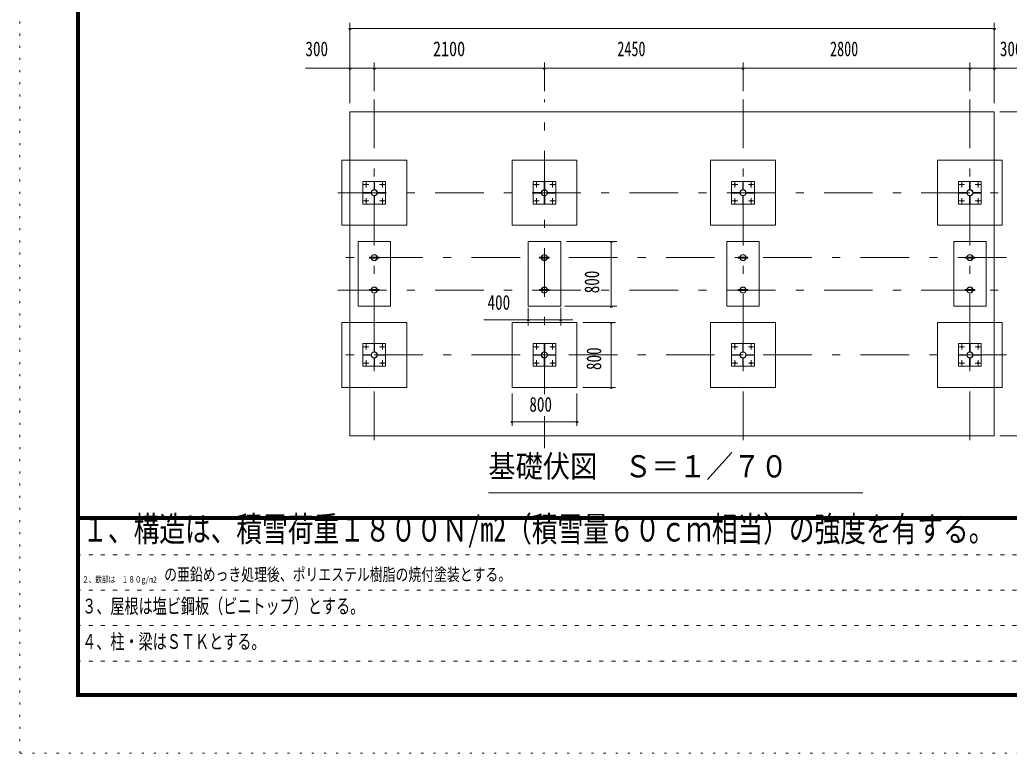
# Model space of a CAD drawing. Units: millimetres, scale not verified, with parts at other scales. Extents: x -32469 to 32469, y -14700 to 14700.
# Drawn here: x -9111 to 3098, y -14700 to -5654 of the extents above; entities that cross this region are included whole.
import ezdxf
from ezdxf.enums import TextEntityAlignment as Align

# ---------------------------------------------------------------- set-up
doc = ezdxf.new("R2010")
doc.units = ezdxf.units.MM
doc.header["$LTSCALE"] = 50
for name, pattern in [('USER1', [3, 1, -2]), ('USER3', [24, 12, -5, 2, -5]), ('USER4', [3, 0.5, -2.5])]:
    doc.linetypes.add(name, pattern=pattern)
doc.layers.add('0-1_0-F', color=7, linetype='Continuous')
for name, color, linetype, lineweight in [('0-2_1-0BOLD', 7, 'Continuous', 18), ('0-3_1-2CENTER', 3, 'USER3', 18), ('0-5_1-5DIM', 3, 'Continuous', 18), ('0-C_F-F', 5, 'Continuous', 18), ('0-D_F-E_J_ADD', 3, 'USER4', 18)]:
    doc.layers.add(name, color=color, linetype=linetype, lineweight=lineweight)
doc.styles.add('ＭＳ ゴシック', font='')
doc.styles.get('ＭＳ ゴシック').set_extended_font_data('MS Gothic')

msp = doc.modelspace()

# ---------------------------------------------------------------- linework, layer by layer
at = {"layer": '0-2_1-0BOLD'}
for p, q in [((-4795.09, -7790.46), (-4795.09, -7784.46)), ((-4739.94, -7729.31), (-4733.94, -7729.31)), ((-4678.79, -7784.46), (-4678.79, -7790.46)), ((-2695.08, -7790.46), (-2695.08, -7784.46)), ((-2639.93, -7729.31), (-2633.93, -7729.31)), ((-2578.78, -7784.46), (-2578.78, -7790.46)), ((-245.08, -7790.46), (-245.08, -7784.46)), ((-189.93, -7729.31), (-183.93, -7729.31)), ((-128.79, -7784.46), (-128.79, -7790.46)), ((2554.92, -7790.46), (2554.92, -7784.46)), ((2610.07, -7729.31), (2616.07, -7729.31)), ((2671.21, -7784.46), (2671.21, -7790.46)), ((-4733.94, -7845.61), (-4739.94, -7845.61)), ((-2633.94, -7845.61), (-2639.94, -7845.61)), ((-183.94, -7845.61), (-189.94, -7845.61)), ((2616.06, -7845.61), (2610.06, -7845.61)), ((2813.07, -8787.46), (2813.07, -8387.46)), ((-4774.61, -8593.46), (-4796.94, -8593.46)), ((-4771.77, -8581.46), (-4702.1, -8581.46)), ((-4702.1, -8593.46), (-4771.77, -8593.46)), ((-2674.61, -8593.46), (-2696.93, -8593.46)), ((-2671.77, -8581.46), (-2602.1, -8581.46)), ((-2602.1, -8593.46), (-2671.77, -8593.46)), ((-224.61, -8593.46), (-246.94, -8593.46)), ((-221.77, -8581.46), (-152.1, -8581.46)), ((-152.1, -8593.46), (-221.77, -8593.46)), ((2578.23, -8581.46), (2647.9, -8581.46)), ((2647.9, -8593.46), (2578.23, -8593.46)), ((2650.74, -8581.46), (2673.07, -8581.46)), ((-4936.94, -8787.46), (-4936.94, -9187.46)), ((-2836.94, -8787.46), (-2836.94, -9187.46)), ((-386.94, -8787.46), (-386.94, -9187.46)), ((-4774.61, -8993.46), (-4796.94, -8993.46)), ((-4771.77, -8981.46), (-4702.1, -8981.46)), ((-4702.1, -8993.46), (-4771.77, -8993.46)), ((-2674.61, -8993.46), (-2696.93, -8993.46)), ((-2671.77, -8981.46), (-2602.1, -8981.46)), ((-2602.1, -8993.46), (-2671.77, -8993.46)), ((-224.61, -8993.46), (-246.94, -8993.46)), ((-221.77, -8981.46), (-152.1, -8981.46)), ((-152.1, -8993.46), (-221.77, -8993.46)), ((2578.23, -8981.46), (2647.9, -8981.46)), ((2647.9, -8993.46), (2578.23, -8993.46)), ((2650.74, -8981.46), (2673.07, -8981.46)), ((-4739.94, -9729.31), (-4733.94, -9729.31)), ((-2639.93, -9729.31), (-2633.93, -9729.31)), ((-189.93, -9729.31), (-183.93, -9729.31)), ((2610.07, -9729.31), (2616.07, -9729.31)), ((-4795.09, -9790.46), (-4795.09, -9784.46)), ((-4733.94, -9845.61), (-4739.94, -9845.61)), ((-4678.79, -9784.46), (-4678.79, -9790.46)), ((-2695.08, -9790.46), (-2695.08, -9784.46)), ((-2633.94, -9845.61), (-2639.94, -9845.61)), ((-2578.78, -9784.46), (-2578.78, -9790.46)), ((-245.08, -9790.46), (-245.08, -9784.46)), ((-183.94, -9845.61), (-189.94, -9845.61)), ((-128.79, -9784.46), (-128.79, -9790.46)), ((2554.92, -9790.46), (2554.92, -9784.46)), ((2616.06, -9845.61), (2610.06, -9845.61)), ((2671.21, -9784.46), (2671.21, -9790.46))]:
    msp.add_line(p, q, dxfattribs=at)
for points in [[(-5036.93, -6787.46), (2913.06, -6787.46), (2913.06, -10787.46), (-5036.93, -10787.46)], [(-4336.94, -8187.46), (-4336.94, -7387.46), (-5136.94, -7387.46), (-5136.94, -8187.46)], [(-2236.94, -8187.46), (-2236.94, -7387.46), (-3036.93, -7387.46), (-3036.93, -8187.46)], [(213.06, -8187.46), (213.06, -7387.46), (-586.93, -7387.46), (-586.93, -8187.46)], [(3013.06, -8187.46), (3013.06, -7387.46), (2213.07, -7387.46), (2213.07, -8187.46)], [(-4876.94, -7927.46), (-4876.94, -7647.46), (-4596.94, -7647.46), (-4596.94, -7927.46)], [(-4739.94, -7749.31), (-4733.94, -7749.31), (-4733.94, -7649.31), (-4739.94, -7649.31)], [(-2776.93, -7927.46), (-2776.93, -7647.46), (-2496.93, -7647.46), (-2496.93, -7927.46)], [(-2639.93, -7749.31), (-2633.93, -7749.31), (-2633.93, -7649.31), (-2639.93, -7649.31)], [(-326.94, -7927.46), (-326.94, -7647.46), (-46.93, -7647.46), (-46.93, -7927.46)], [(-189.93, -7749.31), (-183.93, -7749.31), (-183.93, -7649.31), (-189.93, -7649.31)], [(2473.06, -7927.46), (2473.06, -7647.46), (2753.07, -7647.46), (2753.07, -7927.46)], [(2610.07, -7749.31), (2616.07, -7749.31), (2616.07, -7649.31), (2610.07, -7649.31)], [(-4875.09, -7790.46), (-4875.09, -7784.46), (-4775.09, -7784.46), (-4775.09, -7790.46)], [(-4698.79, -7784.46), (-4698.79, -7790.46), (-4598.79, -7790.46), (-4598.79, -7784.46)], [(-2775.08, -7790.46), (-2775.08, -7784.46), (-2675.08, -7784.46), (-2675.08, -7790.46)], [(-2598.78, -7784.46), (-2598.78, -7790.46), (-2498.79, -7790.46), (-2498.79, -7784.46)], [(-325.08, -7790.46), (-325.08, -7784.46), (-225.08, -7784.46), (-225.08, -7790.46)], [(-148.79, -7784.46), (-148.79, -7790.46), (-48.79, -7790.46), (-48.79, -7784.46)], [(2474.92, -7790.46), (2474.92, -7784.46), (2574.92, -7784.46), (2574.92, -7790.46)], [(2651.21, -7784.46), (2651.21, -7790.46), (2751.21, -7790.46), (2751.21, -7784.46)], [(-4733.94, -7825.61), (-4733.94, -7925.61), (-4739.94, -7925.61), (-4739.94, -7825.61)], [(-2633.94, -7825.61), (-2633.94, -7925.61), (-2639.94, -7925.61), (-2639.94, -7825.61)], [(-183.94, -7825.61), (-183.94, -7925.61), (-189.94, -7925.61), (-189.94, -7825.61)], [(2616.06, -7825.61), (2616.06, -7925.61), (2610.06, -7925.61), (2610.06, -7825.61)], [(-4336.94, -10187.46), (-4336.94, -9387.46), (-5136.94, -9387.46), (-5136.94, -10187.46)], [(-2236.94, -10187.46), (-2236.94, -9387.46), (-3036.93, -9387.46), (-3036.93, -10187.46)], [(213.06, -10187.46), (213.06, -9387.46), (-586.93, -9387.46), (-586.93, -10187.46)], [(3013.06, -10187.46), (3013.06, -9387.46), (2213.07, -9387.46), (2213.07, -10187.46)], [(-4876.94, -9927.46), (-4876.94, -9647.46), (-4596.94, -9647.46), (-4596.94, -9927.46)], [(-4739.94, -9749.31), (-4733.94, -9749.31), (-4733.94, -9649.31), (-4739.94, -9649.31)], [(-2776.93, -9927.46), (-2776.93, -9647.46), (-2496.93, -9647.46), (-2496.93, -9927.46)], [(-2639.93, -9749.31), (-2633.93, -9749.31), (-2633.93, -9649.31), (-2639.93, -9649.31)], [(-326.94, -9927.46), (-326.94, -9647.46), (-46.93, -9647.46), (-46.93, -9927.46)], [(-189.93, -9749.31), (-183.93, -9749.31), (-183.93, -9649.31), (-189.93, -9649.31)], [(2473.06, -9927.46), (2473.06, -9647.46), (2753.07, -9647.46), (2753.07, -9927.46)], [(2610.07, -9749.31), (2616.07, -9749.31), (2616.07, -9649.31), (2610.07, -9649.31)], [(-4875.09, -9790.46), (-4875.09, -9784.46), (-4775.09, -9784.46), (-4775.09, -9790.46)], [(-4733.94, -9825.61), (-4733.94, -9925.61), (-4739.94, -9925.61), (-4739.94, -9825.61)], [(-4698.79, -9784.46), (-4698.79, -9790.46), (-4598.79, -9790.46), (-4598.79, -9784.46)], [(-2775.08, -9790.46), (-2775.08, -9784.46), (-2675.08, -9784.46), (-2675.08, -9790.46)], [(-2633.94, -9825.61), (-2633.94, -9925.61), (-2639.94, -9925.61), (-2639.94, -9825.61)], [(-2598.78, -9784.46), (-2598.78, -9790.46), (-2498.79, -9790.46), (-2498.79, -9784.46)], [(-325.08, -9790.46), (-325.08, -9784.46), (-225.08, -9784.46), (-225.08, -9790.46)], [(-183.94, -9825.61), (-183.94, -9925.61), (-189.94, -9925.61), (-189.94, -9825.61)], [(-148.79, -9784.46), (-148.79, -9790.46), (-48.79, -9790.46), (-48.79, -9784.46)], [(2474.92, -9790.46), (2474.92, -9784.46), (2574.92, -9784.46), (2574.92, -9790.46)], [(2616.06, -9825.61), (2616.06, -9925.61), (2610.06, -9925.61), (2610.06, -9825.61)], [(2651.21, -9784.46), (2651.21, -9790.46), (2751.21, -9790.46), (2751.21, -9784.46)]]:
    msp.add_lwpolyline(points, close=True, dxfattribs=at)
for points in [[(-4536.94, -8787.46), (-4536.94, -8387.46), (-4936.94, -8387.46), (-4936.94, -8787.46)], [(-2436.93, -8787.46), (-2436.93, -8387.46), (-2836.94, -8387.46), (-2836.94, -8787.46)], [(13.07, -8787.46), (13.07, -8387.46), (-386.94, -8387.46), (-386.94, -8787.46)], [(2813.07, -8387.46), (2413.06, -8387.46), (2413.06, -8787.46)], [(-4796.94, -8593.46), (-4796.94, -8581.46), (-4774.61, -8581.46)], [(-4699.26, -8581.46), (-4676.94, -8581.46), (-4676.94, -8593.46), (-4699.26, -8593.46)], [(-2696.93, -8593.46), (-2696.93, -8581.46), (-2674.61, -8581.46)], [(-2599.26, -8581.46), (-2576.93, -8581.46), (-2576.93, -8593.46), (-2599.26, -8593.46)], [(-246.94, -8593.46), (-246.94, -8581.46), (-224.61, -8581.46)], [(-149.26, -8581.46), (-126.94, -8581.46), (-126.94, -8593.46), (-149.26, -8593.46)], [(2575.39, -8593.46), (2553.07, -8593.46), (2553.07, -8581.46), (2575.39, -8581.46)], [(2673.07, -8581.46), (2673.07, -8593.46), (2650.74, -8593.46)], [(-4936.94, -9187.46), (-4536.94, -9187.46), (-4536.94, -8787.46)], [(-2836.94, -9187.46), (-2436.93, -9187.46), (-2436.93, -8787.46)], [(-386.94, -9187.46), (13.07, -9187.46), (13.07, -8787.46)], [(2413.06, -8787.46), (2413.06, -9187.46), (2813.07, -9187.46), (2813.07, -8787.46)], [(-4796.94, -8993.46), (-4796.94, -8981.46), (-4774.61, -8981.46)], [(-4699.26, -8981.46), (-4676.94, -8981.46), (-4676.94, -8993.46), (-4699.26, -8993.46)], [(-2696.93, -8993.46), (-2696.93, -8981.46), (-2674.61, -8981.46)], [(-2599.26, -8981.46), (-2576.93, -8981.46), (-2576.93, -8993.46), (-2599.26, -8993.46)], [(-246.94, -8993.46), (-246.94, -8981.46), (-224.61, -8981.46)], [(-149.26, -8981.46), (-126.94, -8981.46), (-126.94, -8993.46), (-149.26, -8993.46)], [(2575.39, -8993.46), (2553.07, -8993.46), (2553.07, -8981.46), (2575.39, -8981.46)], [(2673.07, -8981.46), (2673.07, -8993.46), (2650.74, -8993.46)]]:
    msp.add_lwpolyline(points, dxfattribs=at)
for centre, radius in [((-4836.94, -7687.46), 8), ((-4636.94, -7687.46), 8), ((-2736.93, -7687.46), 8), ((-2536.94, -7687.46), 8), ((-286.93, -7687.46), 8), ((-86.94, -7687.46), 8), ((2513.07, -7687.46), 8), ((2713.06, -7687.46), 8), ((-4736.94, -7787.46), 38.15), ((-4736.94, -7787.46), 35.35), ((-2636.93, -7787.46), 38.15), ((-2636.93, -7787.46), 35.35), ((-186.94, -7787.46), 38.15), ((-186.94, -7787.46), 35.35), ((2613.07, -7787.46), 38.15), ((2613.07, -7787.46), 35.35), ((-4836.94, -7887.46), 8), ((-4636.94, -7887.46), 8), ((-2736.93, -7887.46), 8), ((-2536.94, -7887.46), 8), ((-286.93, -7887.46), 8), ((-86.94, -7887.46), 8), ((2513.07, -7887.46), 8), ((2713.06, -7887.46), 8), ((-4736.94, -8587.46), 38.15), ((-4736.94, -8587.46), 35.35), ((-2636.93, -8587.46), 38.15), ((-2636.93, -8587.46), 35.35), ((-186.94, -8587.46), 38.15), ((-186.94, -8587.46), 35.35), ((2613.07, -8587.46), 38.15), ((2613.07, -8587.46), 35.35), ((-4736.94, -8987.46), 38.15), ((-4736.94, -8987.46), 35.35), ((-2636.93, -8987.46), 38.15), ((-2636.93, -8987.46), 35.35), ((-186.94, -8987.46), 38.15), ((-186.94, -8987.46), 35.35), ((2613.07, -8987.46), 38.15), ((2613.07, -8987.46), 35.35), ((-4836.94, -9687.46), 8), ((-4736.94, -9787.46), 38.15), ((-4736.94, -9787.46), 35.35), ((-4636.94, -9687.46), 8), ((-2736.93, -9687.46), 8), ((-2636.93, -9787.46), 38.15), ((-2636.93, -9787.46), 35.35), ((-2536.94, -9687.46), 8), ((-286.93, -9687.46), 8), ((-186.94, -9787.46), 38.15), ((-186.94, -9787.46), 35.35), ((-86.94, -9687.46), 8), ((2513.07, -9687.46), 8), ((2613.07, -9787.46), 38.15), ((2613.07, -9787.46), 35.35), ((2713.06, -9687.46), 8), ((-4836.94, -9887.46), 8), ((-4636.94, -9887.46), 8), ((-2736.93, -9887.46), 8), ((-2536.94, -9887.46), 8), ((-286.93, -9887.46), 8), ((-86.94, -9887.46), 8), ((2513.07, -9887.46), 8), ((2713.06, -9887.46), 8)]:
    msp.add_circle(centre, radius, dxfattribs=at)
at = {"layer": '0-3_1-2CENTER'}
for p, q in [((-4736.94, -6637.46), (-4736.94, -10937.46)), ((-2636.93, -10269.59), (-2636.93, -6637.46)), ((-186.94, -6637.46), (-186.94, -10937.46)), ((2613.07, -6637.46), (2613.07, -10937.46)), ((-4802.79, -7687.46), (-4871.08, -7687.46)), ((-4836.94, -7721.6), (-4836.94, -7653.31)), ((-4602.79, -7687.46), (-4671.08, -7687.46)), ((-4636.94, -7653.31), (-4636.94, -7721.6)), ((-2702.79, -7687.46), (-2771.08, -7687.46)), ((-2736.93, -7721.6), (-2736.93, -7653.31)), ((-2502.79, -7687.46), (-2571.08, -7687.46)), ((-2536.94, -7653.31), (-2536.94, -7721.6)), ((-252.79, -7687.46), (-321.08, -7687.46)), ((-286.93, -7721.6), (-286.93, -7653.31)), ((-52.79, -7687.46), (-121.08, -7687.46)), ((-86.94, -7653.31), (-86.94, -7721.6)), ((2547.21, -7687.46), (2478.92, -7687.46)), ((2513.07, -7721.6), (2513.07, -7653.31)), ((2747.21, -7687.46), (2678.92, -7687.46)), ((2713.06, -7653.31), (2713.06, -7721.6)), ((-5186.93, -7787.46), (3063.07, -7787.46)), ((-4871.08, -7887.46), (-4802.79, -7887.46)), ((-4836.94, -7921.6), (-4836.94, -7853.31)), ((-4671.08, -7887.46), (-4602.79, -7887.46)), ((-4636.94, -7853.31), (-4636.94, -7921.6)), ((-2771.08, -7887.46), (-2702.79, -7887.46)), ((-2736.93, -7921.6), (-2736.93, -7853.31)), ((-2571.08, -7887.46), (-2502.79, -7887.46)), ((-2536.94, -7853.31), (-2536.94, -7921.6)), ((-321.08, -7887.46), (-252.79, -7887.46)), ((-286.93, -7921.6), (-286.93, -7853.31)), ((-121.08, -7887.46), (-52.79, -7887.46)), ((-86.94, -7853.31), (-86.94, -7921.6)), ((2478.92, -7887.46), (2547.21, -7887.46)), ((2513.07, -7921.6), (2513.07, -7853.31)), ((2678.92, -7887.46), (2747.21, -7887.46)), ((2713.06, -7853.31), (2713.06, -7921.6)), ((3063.07, -8587.46), (-5186.93, -8587.46)), ((-5186.93, -8987.46), (3063.07, -8987.46)), ((-4802.79, -9687.46), (-4871.08, -9687.46)), ((-4836.94, -9721.6), (-4836.94, -9653.32)), ((-4602.79, -9687.46), (-4671.08, -9687.46)), ((-4636.94, -9653.32), (-4636.94, -9721.6)), ((-2702.79, -9687.46), (-2771.08, -9687.46)), ((-2736.93, -9721.6), (-2736.93, -9653.32)), ((-2502.79, -9687.46), (-2571.08, -9687.46)), ((-2536.94, -9653.32), (-2536.94, -9721.6)), ((-252.79, -9687.46), (-321.08, -9687.46)), ((-286.93, -9721.6), (-286.93, -9653.32)), ((-52.79, -9687.46), (-121.08, -9687.46)), ((-86.94, -9653.32), (-86.94, -9721.6)), ((2547.21, -9687.46), (2478.92, -9687.46)), ((2513.07, -9721.6), (2513.07, -9653.32)), ((2747.21, -9687.46), (2678.92, -9687.46)), ((2713.06, -9653.32), (2713.06, -9721.6)), ((3063.07, -9787.46), (-5186.93, -9787.46)), ((-4871.08, -9887.46), (-4802.79, -9887.46)), ((-4836.94, -9921.6), (-4836.94, -9853.31)), ((-4671.08, -9887.46), (-4602.79, -9887.46)), ((-4636.94, -9853.31), (-4636.94, -9921.6)), ((-2771.08, -9887.46), (-2702.79, -9887.46)), ((-2736.93, -9921.6), (-2736.93, -9853.31)), ((-2571.08, -9887.46), (-2502.79, -9887.46)), ((-2536.94, -9853.31), (-2536.94, -9921.6)), ((-321.08, -9887.46), (-252.79, -9887.46)), ((-286.93, -9921.6), (-286.93, -9853.31)), ((-121.08, -9887.46), (-52.79, -9887.46)), ((-86.94, -9853.31), (-86.94, -9921.6)), ((2478.92, -9887.46), (2547.21, -9887.46)), ((2513.07, -9921.6), (2513.07, -9853.31)), ((2678.92, -9887.46), (2747.21, -9887.46)), ((2713.06, -9853.31), (2713.06, -9921.6)), ((-2636.93, -10937.46), (-2636.93, -10542.46))]:
    msp.add_line(p, q, dxfattribs=at)
at = {"layer": '0-5_1-5DIM'}
for p, q in [((-5036.94, -5692.46), (-5036.94, -6682.46)), ((2913.06, -5692.46), (2913.06, -6682.46)), ((-5022.94, -5762.46), (-5050.94, -5762.46)), ((-5036.94, -5762.46), (2913.06, -5762.46)), ((2927.06, -5762.46), (2899.06, -5762.46)), ((-4736.94, -6532.46), (-4736.94, -6182.46)), ((-2636.93, -6532.46), (-2636.93, -6182.46)), ((-186.94, -6182.46), (-186.94, -6532.46)), ((2613.07, -6182.46), (2613.07, -6532.46)), ((3462.56, -6252.46), (-5586.44, -6252.46)), ((-5022.94, -6252.46), (-5050.94, -6252.46)), ((-4722.94, -6252.46), (-4750.94, -6252.46)), ((-2622.93, -6252.46), (-2650.93, -6252.46)), ((-172.93, -6252.46), (-200.93, -6252.46)), ((2627.07, -6252.46), (2599.07, -6252.46)), ((2927.06, -6252.46), (2899.06, -6252.46)), ((2983.06, -6787.46), (4480.06, -6787.46)), ((-2366.93, -8387.46), (-1741.94, -8387.46)), ((-1797.94, -8387.46), (-1825.94, -8387.46)), ((-1811.94, -9187.46), (-1811.94, -8387.46)), ((-2836.94, -9425.12), (-2836.94, -9206.2)), ((-2436.93, -9425.12), (-2436.93, -9206.2)), ((-1741.94, -9187.46), (-2386.94, -9187.46)), ((-1797.94, -9187.46), (-1825.94, -9187.46)), ((-2836.94, -9355.12), (-3386.44, -9355.12)), ((-2822.94, -9355.12), (-2850.94, -9355.12)), ((-2436.93, -9355.12), (-2836.94, -9355.12)), ((-2422.93, -9355.12), (-2450.93, -9355.12)), ((-2436.93, -9355.12), (-2288.03, -9355.12)), ((-1761.94, -9387.46), (-2161.94, -9387.46)), ((-1797.94, -9387.46), (-1825.94, -9387.46)), ((-1811.94, -10187.46), (-1811.94, -9387.46)), ((-2161.94, -10187.46), (-1761.94, -10187.46)), ((-1797.94, -10187.46), (-1825.94, -10187.46)), ((-3036.93, -10262.46), (-3036.93, -10662.46)), ((-2236.94, -10662.46), (-2236.94, -10262.46)), ((-3022.93, -10612.46), (-3050.93, -10612.46)), ((-3036.93, -10612.46), (-2236.94, -10612.46)), ((-2222.94, -10612.46), (-2250.94, -10612.46)), ((2983.06, -10787.46), (4480.06, -10787.46)), ((1291.92, -11487.46), (-3328.07, -11487.46))]:
    msp.add_line(p, q, dxfattribs=at)
for centre in [(-5036.94, -5762.46), (2913.06, -5762.46), (-5036.94, -6252.46), (-4736.94, -6252.46), (-2636.93, -6252.46), (-186.93, -6252.46), (2613.07, -6252.46), (2913.06, -6252.46), (-1811.94, -8387.46), (-1811.94, -9187.46), (-2836.94, -9355.12), (-2436.93, -9355.12), (-1811.94, -9387.46), (-1811.94, -10187.46), (-3036.93, -10612.46), (-2236.94, -10612.46)]:
    msp.add_arc(centre, 14, 180, 0, dxfattribs=at)
at = {"layer": '0-C_F-F'}
for p, q in [((-8376.4, -11781), (31733.6, -11781)), ((31733.6, -11784.5), (-8376.4, -11784.5)), ((-8376.4, -11788), (31733.6, -11788)), ((31733.6, -11791.5), (-8376.4, -11791.5)), ((-8376.4, -11795), (31733.6, -11795)), ((31733.6, -11798.5), (-8376.4, -11798.5)), ((-8376.4, -11802), (31733.6, -11802)), ((31733.6, -11805.5), (-8376.4, -11805.5)), ((-8376.4, -11809), (31733.6, -11809)), ((31733.6, -11812.5), (-8376.4, -11812.5)), ((-8376.4, -11816), (31733.6, -11816))]:
    msp.add_line(p, q, dxfattribs=at)
at = {"layer": '0-C_F-F', "color": 6, "linetype": 'USER1'}
for p, q in [((17138.6, -12252.8), (-8411.4, -12252.8)), ((-8411.4, -12689.6), (17138.61, -12689.6)), ((17138.61, -13126.4), (-8411.4, -13126.4)), ((-8411.4, -13563.2), (13627.41, -13563.2))]:
    msp.add_line(p, q, dxfattribs=at)
at = {"layer": '0-C_F-F'}
for points in [[(31768.6, 14140), (31768.6, -14000), (-8411.4, -14000), (-8411.4, 14140)], [(31765.1, 14136.5), (-8407.9, 14136.5), (-8407.9, -13996.5), (31765.1, -13996.5)], [(31761.6, 14133), (31761.6, -13993), (-8404.4, -13993), (-8404.4, 14133)], [(31758.1, 14129.5), (31758.1, -13989.5), (-8400.9, -13989.5), (-8400.9, 14129.5)], [(31754.6, 14126), (31754.6, -13986), (-8397.4, -13986), (-8397.4, 14126)], [(31751.1, 14122.5), (31751.1, -13982.5), (-8393.9, -13982.5), (-8393.9, 14122.5)], [(31747.6, 14119), (-8390.4, 14119), (-8390.4, -13979), (31747.6, -13979)], [(31744.1, 14115.5), (-8386.9, 14115.5), (-8386.9, -13975.5), (31744.1, -13975.5)], [(31740.6, 14112), (31740.6, -13972), (-8383.4, -13972), (-8383.4, 14112)], [(31737.1, 14108.5), (-8379.9, 14108.5), (-8379.9, -13968.5), (31737.1, -13968.5)], [(31733.6, 14105), (31733.6, -13965), (-8376.4, -13965), (-8376.4, 14105)]]:
    msp.add_lwpolyline(points, close=True, dxfattribs=at)
at = {"layer": '0-D_F-E_J_ADD', "color": 5}
msp.add_lwpolyline([(32468.6, 14700), (32468.6, -14700), (-9111.4, -14700), (-9111.4, 14700)], close=True, dxfattribs=at)

# ---------------------------------------------------------------- texts
at = {"layer": '0-1_0-F', "style": 'ＭＳ ゴシック'}
for s, height, width, p in [('１、構造は、積雪荷重１８００Ｎ/m2（積雪量６０ｃｍ相当）の強度を有する。', 310, 0.75, (-8341.4, -12182.8)), ('\u3000の亜鉛めっき処理後、ポリエステル樹脂の焼付塗装とする。', 155, 0.75, (-7487.96, -12619.6)), ('２、鉄部は\u3000１８０g/m2', 77.49, 0.75, (-8341.4, -12619.6)), ('３、屋根は塩ビ鋼板（ビニトップ）とする。', 182.3, 0.7, (-8341.4, -13031.53)), ('４、柱・梁はＳＴＫとする。', 182.3, 0.7, (-8341.4, -13468.33))]:
    msp.add_text(s, height=height, dxfattribs=dict(at, width=width)).set_placement(p, align=Align.BOTTOM_LEFT)
at = {"layer": '0-5_1-5DIM', "color": 7, "style": 'ＭＳ ゴシック'}
for s, height, width, p in [('300', 182.3, 0.75, (-5586.44, -6157.59)), ('2100', 182.3, 0.8, (-4012.44, -6157.59)), ('2450', 182.3, 0.7, (-1737.43, -6157.59)), ('2800', 182.3, 0.7, (887.57, -6157.59)), ('300', 182.3, 0.75, (2983.06, -6157.59)), ('400', 182.3, 0.75, (-3339.36, -9285.12)), ('800', 182.3, 0.75, (-2822.94, -10542.46)), ('基礎伏図\u3000Ｓ＝１／７０', 273.5, 0.9, (-3328.07, -11380.15))]:
    msp.add_text(s, height=height, dxfattribs=dict(at, width=width)).set_placement(p, align=Align.BOTTOM_LEFT)
at = {"layer": '0-5_1-5DIM', "color": 7, "style": 'ＭＳ ゴシック', "width": 0.75}
for p in [(-1906.81, -9027.21), (-1881.94, -9973.46)]:
    msp.add_text('800', height=182.3, rotation=90, dxfattribs=at).set_placement(p, align=Align.BOTTOM_LEFT)

doc.saveas('drawing.dxf')
